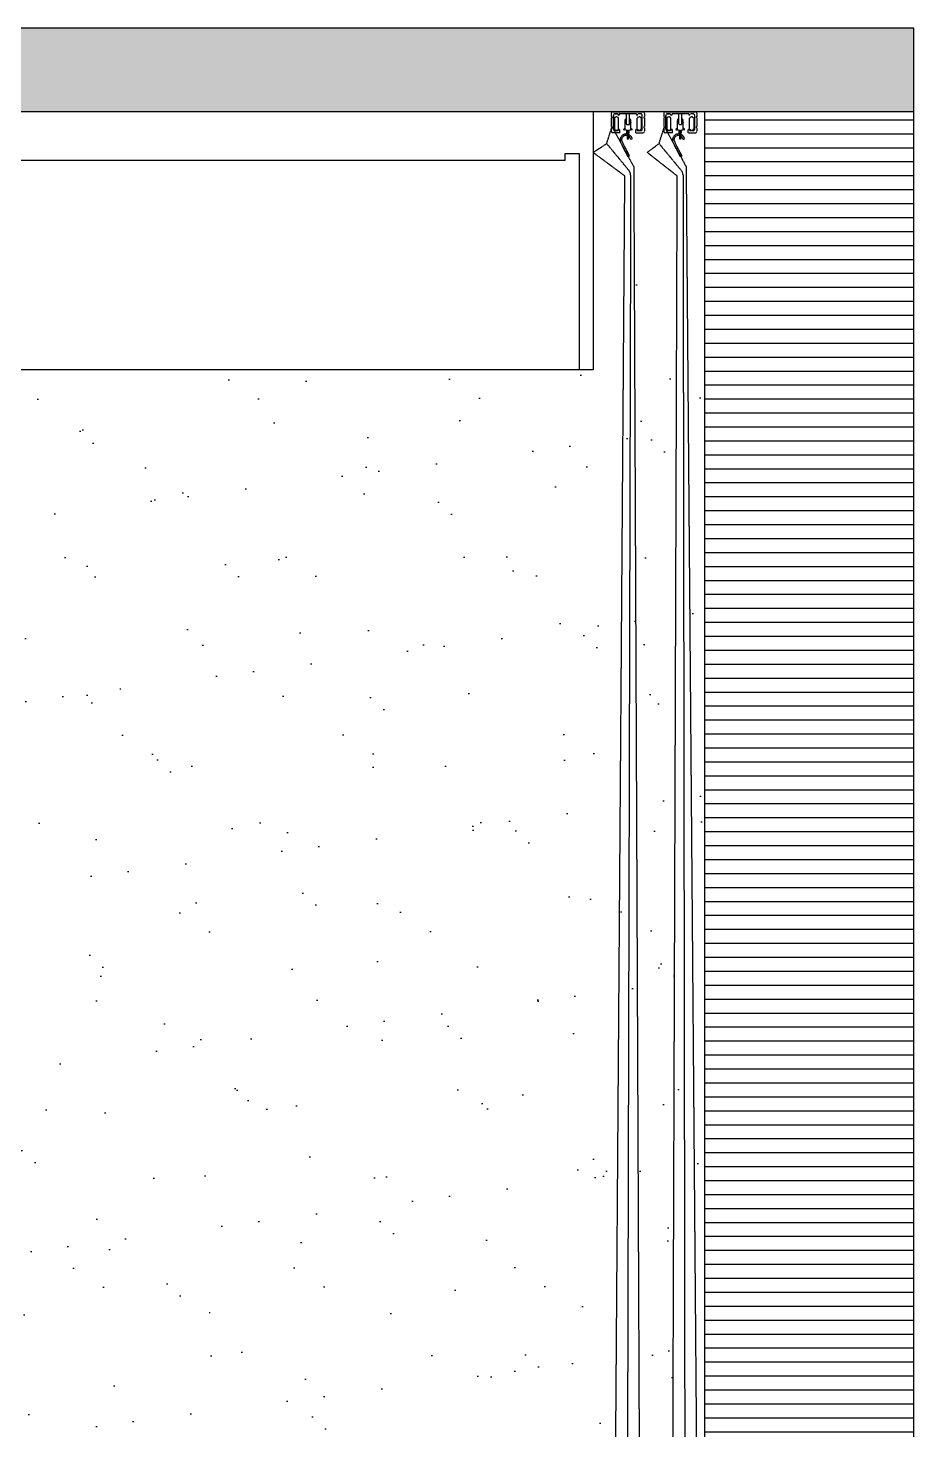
# Model space of a CAD drawing. Header units: millimetres. Extents: x 84840 to 206424, y -288515 to -124389.
# Drawn here: x 121418 to 122688, y -179697 to -177689 of the extents above; entities that cross this region are included whole.
import ezdxf

# ---------------------------------------------------------------- set-up
doc = ezdxf.new("R2010")
doc.units = ezdxf.units.MM
doc.linetypes.add('DASH', pattern=[0.35, 0.25, -0.1])
doc.layers.add('EL-FURN', color=1, linetype='Continuous')
doc.layers.add('HAT【填充】', color=250, linetype='Continuous')

# ---------------------------------------------------------------- blocks, each defined once
blk = doc.blocks.new('*U393')
at = {"color": 16, "linetype": 'DASH'}
for p, q in [((-96.8, 0), (-53.4, 0)), ((-21.7, 0), (21.7, 0)), ((-98.8, -2), (-98.8, -6.9)), ((-98.8, -8.9), (-98.8, -21.1)), ((-98.8, -8.9), (-98.8, -21.1)), ((-88.4, -24.5), (-88.4, -9.4)), ((-88.4, -24.5), (-88.4, -9.4)), ((-62.8, -3), (-62.8, -5)), ((-61.8, -24.5), (-61.8, -9.4)), ((-61.8, -24.5), (-61.8, -9.4)), ((-51.4, -2), (-51.4, -6.9)), ((-51.4, -8.9), (-51.4, -21.1)), ((-51.4, -8.9), (-51.4, -21.1)), ((-23.7, -2), (-23.7, -6.9)), ((-23.7, -8.9), (-23.7, -21.1)), ((-23.7, -8.9), (-23.7, -21.1)), ((-13.3, -24.5), (-13.3, -9.4)), ((-13.3, -24.5), (-13.3, -9.4)), ((12.3, -3), (12.3, -5)), ((13.3, -24.5), (13.3, -9.4)), ((13.3, -24.5), (13.3, -9.4)), ((23.7, -2), (23.7, -6.9)), ((23.7, -8.9), (23.7, -21.1)), ((23.7, -8.9), (23.7, -21.1)), ((-98.8, -23.1), (-98.8, -28)), ((-86.4, -30), (-96.8, -30)), ((-86.4, -30), (-86.4, -25.9)), ((-63.8, -30), (-63.8, -25.9)), ((-63.8, -30), (-53.4, -30)), ((-51.4, -23.1), (-51.4, -28)), ((-23.7, -23.1), (-23.7, -28)), ((-11.3, -30), (-21.7, -30)), ((-11.3, -30), (-11.3, -25.9)), ((11.3, -30), (11.3, -25.9)), ((11.3, -30), (21.7, -30)), ((23.7, -23.1), (23.7, -28))]:
    blk.add_line(p, q, dxfattribs=at)
for points in [[(-62.8, -3), (-87.4, -3), (-87.4, -5, -0.289705), (-89.6, -3), (-93.8, -3, 0.414214), (-95.8, -5), (-95.8, -25, 0.414214), (-93.8, -27), (-89.5, -27)], [(-86.4, -25.9, 0.598888), (-87.9, -25.7), (-88.7, -27), (-93.8, -27, -0.414214), (-95.8, -25), (-95.8, -5, -0.414214), (-93.8, -3), (-89.6, -3)], [(-94.4, -9.4, -0.665901), (-88.4, -9.4)], [(-63.8, -25.9, -0.598888), (-62.3, -25.7), (-61.5, -27), (-56.4, -27, 0.414214), (-54.4, -25), (-54.4, -5, 0.414214), (-56.4, -3), (-60.6, -3)], [(-55.8, -9.4, 0.665901), (-61.8, -9.4)], [(12.3, -3), (-12.3, -3), (-12.3, -5, -0.289705), (-14.5, -3), (-18.7, -3, 0.414214), (-20.7, -5), (-20.7, -25, 0.414214), (-18.7, -27), (-14.4, -27)], [(-11.3, -25.9, 0.598888), (-12.8, -25.7), (-13.6, -27), (-18.7, -27, -0.414214), (-20.7, -25), (-20.7, -5, -0.414214), (-18.7, -3), (-14.5, -3)], [(-19.3, -9.4, -0.665901), (-13.3, -9.4)], [(11.3, -25.9, -0.598888), (12.8, -25.7), (13.6, -27), (18.7, -27, 0.414214), (20.7, -25), (20.7, -5, 0.414214), (18.7, -3), (14.5, -3)], [(19.3, -9.4, 0.665901), (13.3, -9.4)]]:
    blk.add_lwpolyline(points, format="xyb", dxfattribs=at)
for points in [[(-94.4, -9.4), (-94.4, -24.5)], [(-79.3, -15.9), (-79.3, -25.6)], [(-77.5, -4.1), (-77.5, -17.3)], [(-73.7, -3), (-76.5, -3)], [(-76.5, -18.4), (-73.7, -18.4)], [(-72.7, -17.3), (-72.7, -4.1)], [(-70.9, -25.6), (-70.9, -25.6), (-70.9, -15.9)], [(-55.8, -9.4), (-55.8, -24.5)], [(-19.3, -9.4), (-19.3, -24.5)], [(-4.2, -15.9), (-4.2, -25.6)], [(-2.4, -4.1), (-2.4, -17.3)], [(1.4, -3), (-1.4, -3)], [(-1.4, -18.4), (1.4, -18.4)], [(2.4, -17.3), (2.4, -4.1)], [(4.2, -25.6), (4.2, -25.6), (4.2, -15.9)], [(19.3, -9.4), (19.3, -24.5)], [(-76.9, -26.3), (-76.9, -30)], [(-76.6, -30.4), (-76.3, -30.4)], [(-76.3, -29.9), (-76.3, -38.2)], [(-74.8, -28.6), (-75.4, -28.6)], [(-74.8, -39.1), (-75.4, -39.1)], [(-73.9, -38.2), (-73.9, -29.5)], [(-73.9, -30.4), (-73.6, -30.4)], [(-73.3, -30), (-73.3, -26.3)], [(-1.8, -26.3), (-1.8, -30)], [(-1.5, -30.4), (-1.2, -30.4)], [(-1.2, -29.9), (-1.2, -38.2)], [(0.3, -28.6), (-0.3, -28.6)], [(0.3, -39.1), (-0.3, -39.1)], [(1.2, -38.2), (1.2, -29.5)], [(1.2, -30.4), (1.5, -30.4)], [(1.8, -30), (1.8, -26.3)]]:
    blk.add_lwpolyline(points, dxfattribs=at)
at = {"color": 16, "linetype": 'DASH', "elevation": 0}
for points in [[(-99.4, -2877.8), (-79.4, -92.1), (-125, -58.3), (-105.5, -45.6), (-97.8, -21.6), (-66.7, -78.7), (-54.8, -2878.4)], [(-13.7, -2877.8), (-4.3, -92.1), (-47.4, -58.3), (-30.4, -45.6), (-22.7, -21.6), (8.4, -78.7), (30.9, -2878.4)]]:
    blk.add_lwpolyline(points, dxfattribs=at)
for points in [[(-85.9, -38.1, -0.594748), (-70.9, -34.9), (-68.9, -38.8), (-70.6, -39.7), (-72.5, -36.1, 0.711964), (-84.2, -41.1), (-72.9, -63.6), (-74.7, -64.5), (-86, -42.7, -0.13588)], [(-10.8, -38.1, -0.594748), (4.2, -34.9), (6.2, -38.8), (4.4, -39.7), (2.5, -36.1, 0.711964), (-9.1, -41.1), (2.2, -63.6), (0.3, -64.5), (-10.9, -42.7, -0.13588)]]:
    blk.add_lwpolyline(points, format="xyb", close=True, dxfattribs=at)
for points in [[(-105.5, -45.6), (-74.7, -82.9, -0.2087), (-71.1, -90.9), (-78, -2854.5)], [(-30.4, -45.6), (0.4, -82.9, -0.2087), (4, -90.9), (7.7, -2854.5)]]:
    blk.add_lwpolyline(points, format="xyb", dxfattribs=at)
at = {"color": 16, "linetype": 'DASH'}
for centre, radius, start, end in [((-96.8, -2), 2, 90, 180), ((-53.4, -2), 2, 0, 90), ((-21.7, -2), 2, 90, 180), ((21.7, -2), 2, 0, 90), ((-98.8, -7.9), 0.999, 270, 90), ((-77.5, -12.4), 1.82, 88.7213, 165.1682), ((-83.8, -14), 4.89, 336.0033, 23.9967), ((-76.5, -4), 0.996, 89.9947, 188.2586), ((-76.5, -17.4), 0.996, 171.7414, 270.0053), ((-73.7, -4), 0.996, 351.7414, 90.0053), ((-73.7, -17.4), 0.996, 269.9947, 8.2586), ((-72.6, -12.4), 1.82, 14.8318, 91.2787), ((-72.6, -12.4), 1.82, 14.8318, 91.2787), ((-66.4, -14), 4.89, 156.0033, 203.9967), ((-63.3, -2.3), 2.77, 280.1532, 344.7794), ((-51.4, -7.9), 0.999, 90, 270), ((-23.7, -7.9), 0.999, 270, 90), ((-2.4, -12.4), 1.82, 88.7213, 165.1682), ((-8.7, -14), 4.89, 336.0033, 23.9967), ((-1.4, -4), 0.996, 89.9947, 188.2586), ((-1.4, -17.4), 0.996, 171.7414, 270.0053), ((1.4, -4), 0.996, 351.7414, 90.0053), ((1.4, -17.4), 0.996, 269.9947, 8.2586), ((2.4, -12.4), 1.82, 14.8318, 91.2787), ((2.4, -12.4), 1.82, 14.8318, 91.2787), ((8.7, -14), 4.89, 156.0033, 203.9967), ((11.8, -2.3), 2.77, 280.1532, 344.7794), ((23.7, -7.9), 0.999, 90, 270), ((-98.8, -22.1), 0.999, 270, 90), ((-96.8, -28), 2, 180, 270), ((-91.4, -23.2), 3.25, 202.6807, 337.3195), ((-80.5, -25.2), 0.757, 118.8586, 287.8987), ((-78.9, -28.2), 4.15, 95.3143, 117.5624), ((-78.9, -28.2), 2.65, 98.3391, 119.9384), ((-75.1, -14.5), 11.9, 249.2673, 290.7327), ((-76, -29.7), 0.921, 195.9269, 230.5269), ((-75.2, -29.7), 1.12, 102.4955, 189.3509), ((-75.2, -38), 1.12, 170.6491, 257.5045), ((-75, -29.7), 1.12, 9.3509, 77.5045), ((-75, -38), 1.12, 282.4955, 350.6491), ((-74.2, -29.7), 0.921, 309.4731, 344.0731), ((-71.3, -28.2), 4.15, 62.4376, 84.6857), ((-71.3, -28.2), 2.65, 60.0616, 81.6609), ((-69.7, -25.2), 0.757, 252.1013, 61.1414), ((-58.8, -23.2), 3.25, 202.6805, 337.3193), ((-53.4, -28), 2, 270, 0), ((-51.4, -22.1), 0.999, 90, 270), ((-23.7, -22.1), 0.999, 270, 90), ((-21.7, -28), 2, 180, 270), ((-16.3, -23.2), 3.25, 202.6807, 337.3195), ((-5.4, -25.2), 0.757, 118.8586, 287.8987), ((-3.8, -28.2), 4.15, 95.3143, 117.5624), ((-3.8, -28.2), 2.65, 98.3391, 119.9384), ((0, -14.5), 11.9, 249.2673, 290.7327), ((-0.9, -29.7), 0.921, 195.9269, 230.5269), ((-0.1, -29.7), 1.12, 102.4955, 189.3509), ((-0.1, -38), 1.12, 170.6491, 257.5045), ((0.1, -29.7), 1.12, 9.3509, 77.5045), ((0.1, -38), 1.12, 282.4955, 350.6491), ((0.9, -29.7), 0.921, 309.4731, 344.0731), ((3.8, -28.2), 4.15, 62.4376, 84.6857), ((3.8, -28.2), 2.65, 60.0616, 81.6609), ((5.4, -25.2), 0.757, 252.1013, 61.1414), ((16.3, -23.2), 3.25, 202.6805, 337.3193), ((21.7, -28), 2, 270, 0), ((23.7, -22.1), 0.999, 90, 270)]:
    blk.add_arc(centre, radius, start, end, dxfattribs=at)

msp = doc.modelspace()

# ---------------------------------------------------------------- hatches: boundary and pattern name
h = msp.add_hatch(color=8)
h.paths.add_polyline_path([(116952.9, -177688.5), (116859.7, -177688.5), (112708, -177688.5), (112708, -177808.5), (116859.7, -177808.5), (116952.9, -177808.5), (117698, -177808.5), (117698, -178148.5), (118023, -178148.5), (118023, -177808.5), (122688, -177808.5), (122688, -177688.5)])
h.paths.add_polyline_path([(122688, -180848.5), (122688, -180728.5), (116952.9, -180728.5), (112708, -180728.5), (112708, -180848.5), (116952.9, -180848.5)])
h = msp.add_hatch()
h.set_pattern_fill('AR-SAND', color=250, scale=4, style=0)
h.set_pattern_definition([(37.5, (-20167.9, 0), (-6.40013, 195.7653), [0, -154.432, 0, -172.72, 0, -165.1]), (7.5, (-20167.9, 0), (179.8093, 286.73004), [0, -83.312, 0, -139.192, 0, -53.34]), (327.5, (-20292.87, 0), (316.39695, 0.57487), [0, -50.8, 0, -182.88, 0, -238.76]), (317.5, (-20292.87, 0), (305.42258, 89.17173), [0, -25.4, 0, -119.888, 0, -137.16])])
edge = h.paths.add_edge_path()
edge.add_line((122388, -178028.5), (122228, -178028.5))
edge.add_line((122228, -178028.5), (122228, -178178.5))
edge.add_line((122228, -178178.5), (118023, -178178.5))
edge.add_line((118023, -178178.5), (118023, -180628.5))
edge.add_line((118023, -180628.5), (118262.8, -180628.5))
edge.add_line((118262.8, -180628.5), (118856.7, -180628.5))
edge.add_line((118856.7, -180628.5), (119125.2, -180628.5))
edge.add_line((119125.2, -180628.5), (119125.2, -180574.3))
edge.add_line((119125.2, -180574.3), (119078.6, -180574.3))
edge.add_line((119078.6, -180574.3), (119026.8, -180574.3))
edge.add_ellipse((119026.8, -180540), major_axis=(-24.2, 24.2), ratio=1, start_angle=45, end_angle=135, ccw=False)
edge.add_line((118992.5, -180540), (118992.5, -180248.6))
edge.add_line((118992.5, -180248.6), (118992.5, -179974.3))
edge.add_line((118992.5, -179974.3), (118992.5, -179974.3))
edge.add_ellipse((119021.1, -179974.3), major_axis=(-20.2, 20.2), ratio=1, start_angle=44.9998, end_angle=45, ccw=False)
edge.add_line((118992.5, -179974.3), (118992.5, -179877.2))
edge.add_ellipse((119015.4, -179877.2), major_axis=(16.2, 16.2), ratio=1, start_angle=45, end_angle=135, ccw=False)
edge.add_line((119015.4, -179854.3), (119617, -179854.3))
edge.add_ellipse((119573.2, -179867.1), major_axis=(32.3, 32.3), ratio=1, start_angle=331.2527, end_angle=354.9607)
edge.add_ellipse((119652.9, -179827.6), major_axis=(-32.4, 32.4), ratio=1, start_angle=-12.3419, end_angle=57.8726, ccw=False)
edge.add_ellipse((119655.2, -179783.4), major_axis=(-19.6, 19.6), ratio=1, start_angle=56.7257, end_angle=130.4778)
edge.add_ellipse((119655.7, -179751.7), major_axis=(41.9, 41.9), ratio=1, start_angle=222.4304, end_angle=225.8427)
edge.add_ellipse((119655.7, -179751.7), major_axis=(41.9, 41.9), ratio=1, start_angle=225.8427, end_angle=246.5595)
edge.add_ellipse((119700.6, -179846.2), major_axis=(32.3, 32.3), ratio=1, start_angle=41.0468, end_angle=75.4675, ccw=False)
edge.add_ellipse((119713.2, -179742.1), major_axis=(41.9, 41.9), ratio=1, start_angle=215.9085, end_angle=246.5595)
edge.add_ellipse((119758.1, -179836.6), major_axis=(32.3, 32.3), ratio=1, start_angle=41.0468, end_angle=75.4675, ccw=False)
edge.add_ellipse((119770.6, -179732.5), major_axis=(41.9, 41.9), ratio=1, start_angle=215.9085, end_angle=246.5595)
edge.add_ellipse((119815.5, -179827), major_axis=(-32.3, 32.3), ratio=1, start_angle=-48.9532, end_angle=-14.5325, ccw=False)
edge.add_ellipse((119828, -179723), major_axis=(-41.9, 41.9), ratio=1, start_angle=125.9085, end_angle=156.5595)
edge.add_ellipse((119921.9, -180017.7), major_axis=(176.9, 176.9), ratio=1, start_angle=27.4369, end_angle=61.7413, ccw=False)
edge.add_ellipse((120051.4, -179907.3), major_axis=(103.7, 103.7), ratio=1, start_angle=31.3068, end_angle=71.3424, ccw=False)
edge.add_ellipse((120110.8, -179803.4), major_axis=(-32.4, 32.4), ratio=1, start_angle=-12.3419, end_angle=11.6206, ccw=False)
edge.add_ellipse((120108.7, -180025.8), major_axis=(176.9, 176.9), ratio=1, start_angle=32.2874, end_angle=63.9515, ccw=False)
edge.add_ellipse((120181.6, -179725.2), major_axis=(41.9, 41.9), ratio=1, start_angle=207.4692, end_angle=238.1202)
edge.add_ellipse((120201.4, -179828.1), major_axis=(-32.3, 32.3), ratio=1, start_angle=-71.4388, end_angle=-37.018, ccw=False)
edge.add_ellipse((120239.6, -179730.7), major_axis=(-41.9, 41.9), ratio=1, start_angle=117.4692, end_angle=148.1202)
edge.add_ellipse((120259.4, -179833.7), major_axis=(32.3, 32.3), ratio=1, start_angle=18.5612, end_angle=52.982, ccw=False)
edge.add_ellipse((120297.6, -179736.3), major_axis=(-41.9, 41.9), ratio=1, start_angle=117.4692, end_angle=148.1202)
edge.add_ellipse((120317.4, -179839.2), major_axis=(32.3, 32.3), ratio=1, start_angle=18.5612, end_angle=52.982, ccw=False)
edge.add_ellipse((120355.5, -179741.8), major_axis=(-41.9, 41.9), ratio=1, start_angle=117.4692, end_angle=138.186)
edge.add_ellipse((120355.5, -179741.8), major_axis=(-41.9, 41.9), ratio=1, start_angle=138.186, end_angle=141.5983)
edge.add_ellipse((120358.2, -179773.4), major_axis=(-19.6, 19.6), ratio=1, start_angle=143.5509, end_angle=217.303)
edge.add_ellipse((120363.7, -179817.3), major_axis=(-32.4, 32.4), ratio=1, start_angle=-85.6544, end_angle=-73.6294, ccw=False)
edge.add_ellipse((120423.4, -179817.3), major_axis=(-32.4, 32.4), ratio=1, start_angle=-16.3706, end_angle=53.8438, ccw=False)
edge.add_ellipse((120428.9, -179773.4), major_axis=(19.6, 19.6), ratio=1, start_angle=142.697, end_angle=216.4491)
edge.add_ellipse((120431.6, -179741.8), major_axis=(41.9, 41.9), ratio=1, start_angle=218.4017, end_angle=221.814)
edge.add_ellipse((120431.6, -179741.8), major_axis=(41.9, 41.9), ratio=1, start_angle=221.814, end_angle=242.5308)
edge.add_ellipse((120469.7, -179839.2), major_axis=(-32.3, 32.3), ratio=1, start_angle=-52.982, end_angle=-18.5612, ccw=False)
edge.add_ellipse((120489.5, -179736.3), major_axis=(41.9, 41.9), ratio=1, start_angle=211.8798, end_angle=242.5308)
edge.add_ellipse((120527.7, -179833.7), major_axis=(-32.3, 32.3), ratio=1, start_angle=-52.982, end_angle=-18.5612, ccw=False)
edge.add_ellipse((120547.5, -179730.7), major_axis=(41.9, 41.9), ratio=1, start_angle=211.8798, end_angle=242.5308)
edge.add_ellipse((120585.7, -179828.1), major_axis=(32.3, 32.3), ratio=1, start_angle=37.018, end_angle=71.4388, ccw=False)
edge.add_ellipse((120605.5, -179725.2), major_axis=(-41.9, 41.9), ratio=1, start_angle=121.8798, end_angle=152.5308)
edge.add_ellipse((120678.4, -180025.8), major_axis=(-176.9, 176.9), ratio=1, start_angle=-63.9515, end_angle=-32.2874, ccw=False)
edge.add_ellipse((120676.3, -179803.4), major_axis=(32.4, 32.4), ratio=1, start_angle=348.3794, end_angle=372.3419, ccw=False)
edge.add_ellipse((120735.7, -179907.3), major_axis=(-103.7, 103.7), ratio=1, start_angle=-71.3424, end_angle=-31.3068, ccw=False)
edge.add_ellipse((120865.2, -180017.7), major_axis=(-176.9, 176.9), ratio=1, start_angle=-61.7413, end_angle=-27.4369, ccw=False)
edge.add_ellipse((120959, -179723), major_axis=(41.9, 41.9), ratio=1, start_angle=203.4405, end_angle=234.0915)
edge.add_ellipse((120971.6, -179827), major_axis=(32.3, 32.3), ratio=1, start_angle=14.5325, end_angle=48.9532, ccw=False)
edge.add_ellipse((121016.5, -179732.5), major_axis=(-41.9, 41.9), ratio=1, start_angle=113.4405, end_angle=144.0915)
edge.add_ellipse((121029, -179836.6), major_axis=(-32.3, 32.3), ratio=1, start_angle=-75.4675, end_angle=-41.0468, ccw=False)
edge.add_ellipse((121073.9, -179742.1), major_axis=(-41.9, 41.9), ratio=1, start_angle=113.4405, end_angle=144.0915)
edge.add_ellipse((121086.4, -179846.2), major_axis=(-32.3, 32.3), ratio=1, start_angle=-75.4675, end_angle=-41.0468, ccw=False)
edge.add_ellipse((121131.4, -179751.7), major_axis=(-41.9, 41.9), ratio=1, start_angle=113.4405, end_angle=137.5696)
edge.add_ellipse((121131.8, -179783.4), major_axis=(19.6, 19.6), ratio=1, start_angle=229.5222, end_angle=303.2743)
edge.add_ellipse((121134.2, -179827.6), major_axis=(32.4, 32.4), ratio=1, start_angle=302.1274, end_angle=372.3419, ccw=False)
edge.add_ellipse((121213.9, -179867.1), major_axis=(32.3, 32.3), ratio=1, start_angle=95.0393, end_angle=118.7473)
edge.add_line((121170, -179854.3), (121363.7, -179854.3))
edge.add_ellipse((121363.7, -179882.9), major_axis=(-20.2, 20.2), ratio=1, start_angle=225, end_angle=315, ccw=False)
edge.add_line((121392.3, -179882.9), (121392.3, -179974.3))
edge.add_line((121392.3, -179974.3), (121392.3, -180540))
edge.add_ellipse((121358, -180540), major_axis=(24.2, 24.2), ratio=1, start_angle=225, end_angle=315, ccw=False)
edge.add_line((121358, -180574.3), (121278, -180574.3))
edge.add_line((121278, -180574.3), (121278, -180628.5))
edge.add_line((121278, -180628.5), (121655, -180628.5))
edge.add_line((121655, -180628.5), (122194.4, -180628.5))
edge.add_line((122194.4, -180628.5), (122388, -180628.5))
edge.add_line((122388, -180628.5), (122388, -178028.5))
at = {"layer": 'HAT【填充】'}
h = msp.add_hatch(dxfattribs=at)
h.set_pattern_fill('_USER', color=256, scale=20, style=0, pattern_type=0)
h.set_pattern_definition([(0, (0, 0), (0, 20), [])])
h.paths.add_polyline_path([(122388, -180728.5), (122688, -180728.5), (122688, -177808.5), (122388, -177808.5)])

# ---------------------------------------------------------------- linework, layer by layer
for p, q in [((122688, -177688.5), (116952.9, -177688.5)), ((122688, -180848.5), (122688, -177688.5)), ((122688, -177808.5), (118023, -177808.5)), ((122388, -180728.5), (122388, -177808.5))]:
    msp.add_line(p, q)
at = {"color": 4}
for p, q in [((122228, -177808.5), (122228, -178178.5)), ((122188, -177878.5), (122188, -177868.5)), ((122188, -177868.5), (122208, -177868.5)), ((122208, -177868.5), (122208, -178178.5)), ((122188, -177878.5), (118063, -177878.5)), ((122228, -178178.5), (117698, -178178.5))]:
    msp.add_line(p, q, dxfattribs=at)

# ---------------------------------------------------------------- block references
at = {"layer": 'EL-FURN', "color": 8, "linetype": 'Continuous', "ltscale": 0.005}
msp.add_blockref('*U393', (122353, -177808.5), dxfattribs=at)

doc.saveas('drawing.dxf')
